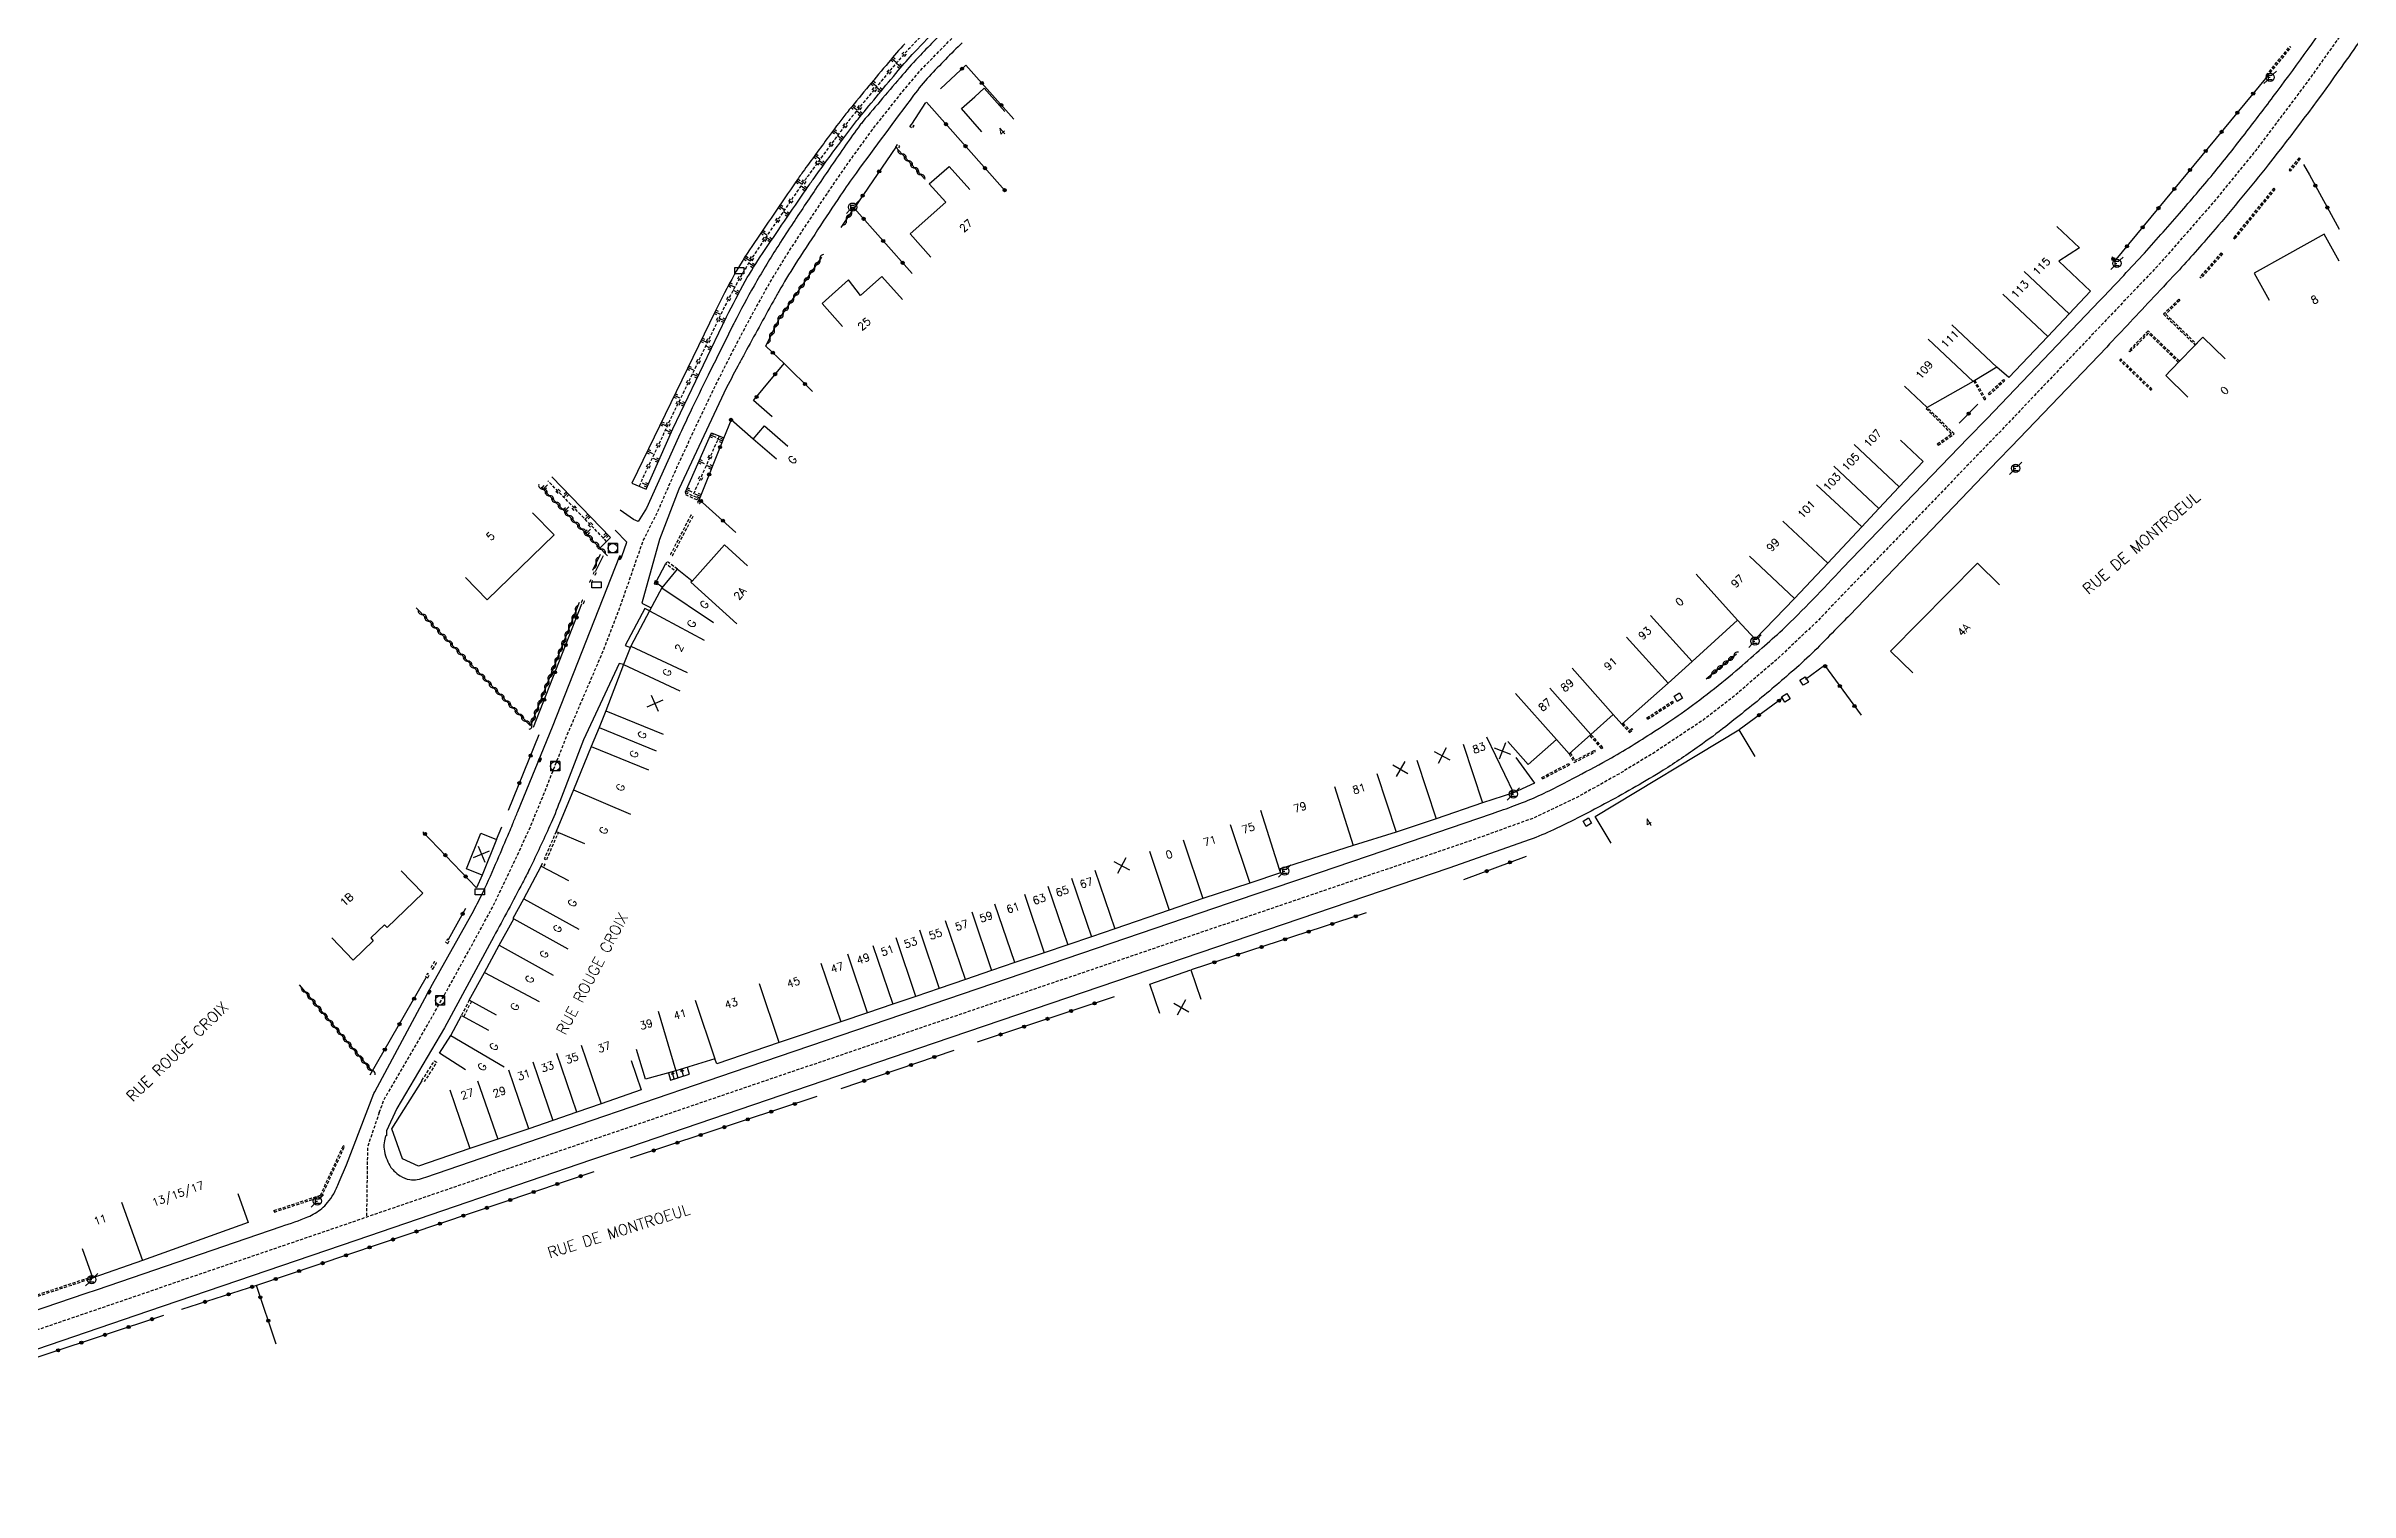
# Model space of a CAD drawing. Header units: millimetres. Extents: x 100999 to 102001, y 122000 to 123000.
# Drawn here: x 101439.1 to 101811.3, y 122399 to 122632.5 of the extents above; entities that cross this region are included whole.
import ezdxf
from ezdxf.enums import TextEntityAlignment as Align

# ---------------------------------------------------------------- set-up
doc = ezdxf.new("R2010")
doc.units = ezdxf.units.MM
doc.linetypes.add('DASHED', pattern=[0.75, 0.5, -0.25])
doc.layers.get('0').update_dxf_attribs({"linetype": 'CONTINUOUS'})
for name, color, linetype in [('W0001', 6, 'DASHED'), ('W0008', 7, 'CONTINUOUS'), ('W0100', 7, 'CONTINUOUS'), ('W0112', 1, 'DASHED'), ('W0211', 2, 'CONTINUOUS'), ('W0220', 5, 'DASHED'), ('W0310', 3, 'CONTINUOUS'), ('W0322', 7, 'CONTINUOUS'), ('W0330', 7, 'CONTINUOUS'), ('W0400', 7, 'CONTINUOUS'), ('W0420', 7, 'CONTINUOUS'), ('W0471', 7, 'CONTINUOUS'), ('W0989', 7, 'CONTINUOUS'), ('W0991', 7, 'CONTINUOUS'), ('W1102', 7, 'CONTINUOUS'), ('W1471', 7, 'CONTINUOUS')]:
    doc.layers.add(name, color=color, linetype=linetype)
doc.styles.get("Standard").update_dxf_attribs({"font": 'romans.shx', "width": 0.85})

# ---------------------------------------------------------------- blocks, each defined once
blk = doc.blocks.new('T400')
for p, q in [((-0.15, 0.3), (0.15, 0.3)), ((-0.15, -0.25), (-0.15, 0.3)), ((-0.15, 0.15), (0.15, 0.15)), ((-0.15, 0), (0.15, 0)), ((0.15, 0.3), (0.15, -0.25)), ((-0.15, -0.15), (0.15, -0.15)), ((-0.15, -0.25), (-0.15, -0.3)), ((-0.15, -0.3), (0.15, -0.3)), ((0.15, -0.3), (0.15, -0.25))]:
    blk.add_line(p, q)
blk = doc.blocks.new('t330o')
at = {"color": 0, "linetype": 'Continuous'}
for p, q in [((0.25, -0.25), (-0.25, 0.25)), ((-0.25, -0.25), (0.25, 0.25)), ((-0.25, 0.25), (-0.25, -0.25)), ((0.25, 0.25), (-0.25, 0.25)), ((0.25, -0.25), (0.25, 0.25)), ((-0.25, -0.25), (0.25, -0.25)), ((-0.25, -0.25), (-0.25, -0.25))]:
    blk.add_line(p, q, dxfattribs=at)
blk = doc.blocks.new('T420')
for p, q in [((0.75, 0.75), (-0.75, 0.75)), ((-0.75, 0.75), (-0.75, -0.75)), ((0.75, 0.75), (0.75, -0.75)), ((0.75, -0.75), (-0.75, -0.75))]:
    blk.add_line(p, q)
blk.add_ellipse((0, 0), major_axis=(-0.53, 0.53), ratio=1, start_param=3.926991, end_param=10.210176)
blk = doc.blocks.new('T471')
for p, q in [((-0.333334, 0.333334), (-0.333334, -0.333334)), ((-0.333334, 0.333334), (0.333334, 0.333334)), ((-0.333334, 0), (0, 0)), ((0.500001, 0.500001), (1.000002, 1.000002)), ((-0.500001, -0.500001), (-1.000002, -1.000002)), ((-0.333334, -0.333334), (0.333334, -0.333334))]:
    blk.add_line(p, q)
blk.add_ellipse((0, 0), major_axis=(0.471405, 0.471405), ratio=1, start_param=5.4977871438, end_param=11.780972451)
blk = doc.blocks.new('t310o')
at = {"color": 0, "linetype": 'Continuous'}
for centre, start, end in [((-0.5, 0.38), 216.8699, 323.1304), ((0.5, -0.37), 36.8699, 143.1303)]:
    blk.add_arc(centre, 0.625, start, end, dxfattribs=at)
blk = doc.blocks.new('t322o')
at = {"color": 0, "linetype": 'Continuous'}
for radius in [0.25, 0.15]:
    blk.add_circle((0, 0), radius, dxfattribs=at)
blk = doc.blocks.new('t112o')
at = {"color": 0, "linetype": 'Continuous'}
for p, q in [((-0.5, 0.5), (0.5, 0.5)), ((-0.5, -0.5), (-0.5, 0.5)), ((0.5, 0.5), (0.5, -0.5)), ((0.5, -0.5), (-0.5, -0.5))]:
    blk.add_line(p, q, dxfattribs=at)
blk = doc.blocks.new('t211o')
at = {"color": 0, "linetype": 'Continuous'}
for p, q in [((-0.29, 0.5), (-0.29, 0)), ((0, 1), (0, 0)), ((0.29, 0.5), (0.29, 0))]:
    blk.add_line(p, q, dxfattribs=at)
blk = doc.blocks.new('t991o')
at = {"color": 0, "linetype": 'Continuous'}
for p, q in [((-1, 1), (1, -1)), ((-1, -1), (1, 1))]:
    blk.add_line(p, q, dxfattribs=at)
blk = doc.blocks.new('t220o')
at = {"color": 0, "linetype": 'Continuous'}
for p, q in [((-0.25, 0.25), (0.25, 0.25)), ((-0.25, -0.25), (0.25, -0.25))]:
    blk.add_line(p, q, dxfattribs=at)
blk = doc.blocks.new('T1471')
at = {"color": 0, "linetype": 'Continuous', "flags": 128}
blk.add_lwpolyline([(-0.75, -0.5), (-0.75, 0.5), (0.75, 0.5), (0.75, -0.5), (-0.75, -0.5)], dxfattribs=at)

msp = doc.modelspace()

# ---------------------------------------------------------------- linework, layer by layer
at = {"layer": 'W0001', "flags": 128}
for points in [[(101987.68, 123000), (101982.71, 122989.48), (101966.35, 122954.73), (101962.6, 122946.94), (101922.87, 122862.96), (101915.91, 122848.17), (101908.94, 122833.38), (101898.58, 122811.38), (101872.32, 122755.62), (101856.11, 122721.22), (101834.9, 122676.25), (101828.17, 122663.58), (101820.89, 122650.98), (101817.39, 122645.36), (101812.38, 122637.9), (101804.2, 122626.45), (101796.09, 122615.68), (101789.36, 122607.42), (101780.73, 122597.55), (101754.62, 122570.08), (101741.91, 122556.93), (101725.06, 122539.45), (101718.74, 122533.47), (101711.6, 122527.35), (101706.87, 122523.7), (101699.09, 122518.53), (101693.44, 122515.09), (101686.8, 122511.38), (101679.35, 122507.82), (101669.25, 122504.18), (101582.5, 122474.67), (101521.07, 122453.72), (101490.87, 122443.37), (101478.84, 122439.24), (101401.43, 122412.79), (101329.36, 122388.28), (101316.03, 122383.71), (101316.03, 122383.71)], [(101492.94, 122460.28), (101493.77, 122462.49), (101495.94, 122466.19), (101500.04, 122473.21), (101504.5, 122481.13), (101508.29, 122488.03), (101511.37, 122493.71), (101514.53, 122500.27), (101517.35, 122506.43), (101519.7, 122512.15), (101523.41, 122521.54), (101529.01, 122534.59), (101531.92, 122542.16), (101535.57, 122552.63), (101537.94, 122557.39), (101541.02, 122564.45), (101544.1, 122571.14), (101546.94, 122577.09), (101549.97, 122583.11), (101552.69, 122588.29), (101555.75, 122593.82), (101558.64, 122598.59), (101561.08, 122602.36), (101565.28, 122608.69), (101568.47, 122613.34), (101572.76, 122619.24), (101577.56, 122625.28), (101580.7, 122628.96), (101586.46, 122634.81), (101592.44, 122640.62), (101599.42, 122647.33), (101603.1, 122650.84), (101606.79, 122654.31), (101610.48, 122657.97), (101613.94, 122661.56), (101616.37, 122664.09), (101622.02, 122670.03), (101625.55, 122673.82), (101629.25, 122677.94), (101634.43, 122683.78), (101639.22, 122689.27), (101644.56, 122695.54), (101661.81, 122715.45), (101676.23, 122731.71), (101680.65, 122736.61), (101684.68, 122740.86), (101688.03, 122744.2), (101691.54, 122747.4), (101695.38, 122750.58), (101698.62, 122752.86), (101702.42, 122754.86), (101707.27, 122757.22), (101724.12, 122764.78), (101789.43, 122793.69), (101810.37, 122803.13), (101829.58, 122811.89), (101836.43, 122815.43), (101847.61, 122820.76), (101861.77, 122827.63), (101864.69, 122828.81), (101876.17, 122834.6), (101887.34, 122840.32)], [(101492.94, 122460.28), (101491.04, 122454.74), (101490.95, 122448.6), (101490.87, 122443.37), (101490.87, 122443.37)]]:
    msp.add_lwpolyline(points, dxfattribs=at)
at = {"layer": 'W0008', "flags": 128}
for points in [[(101815.95, 122637.79, -0.0061), (101809.47, 122628.52, -0.0121), (101798.12, 122613.37, -0.0097), (101789.51, 122602.94, -0.0088), (101783.75, 122596.42, -0.0028), (101779.62, 122592.02, -0.0022), (101772.01, 122583.93), (101756.6, 122567.83), (101754.47, 122565.64), (101730.49, 122540.63, -0.0022), (101728.06, 122538.14, -0.0067), (101724.81, 122534.84, -0.0118), (101721.45, 122531.75, -0.0101), (101715.12, 122526.37, -0.0017), (101711.8, 122523.7, -0.0025), (101710.49, 122522.66, -0.0128), (101706.18, 122519.47, -0.0135), (101700.38, 122515.56, -0.0165), (101691.43, 122510.42, -0.0068), (101687.11, 122508.14, -0.0074), (101682.62, 122505.97, -0.0254), (101678.85, 122504.36), (101665.74, 122499.77), (101582.6, 122471.5), (101533.2, 122454.66), (101527.22, 122452.65), (101489.13, 122439.63), (101460.37, 122429.81), (101455.67, 122428.2), (101417.51, 122415.15)], [(101493.99, 122456.56, 0.051077), (101493.73, 122455.39, 0.0736), (101493.76, 122454.02, 0.0512), (101494.21, 122452.62, 0.0614), (101494.81, 122451.43, 0.0428), (101495.31, 122450.87, 0.052), (101496.33, 122450.06, 0.0976), (101497.85, 122449.45, 0.0847), (101499.08, 122449.46, 0.04), (101500.44, 122449.85), (101514.91, 122454.79), (101546.09, 122465.46), (101550.16, 122466.87), (101582.41, 122477.84), (101630.29, 122494.14), (101642.13, 122498.16), (101652.73, 122501.75), (101672.76, 122508.59, 0.0217), (101679.84, 122511.27, 0.0181), (101686.5, 122514.61, 0.0071), (101691.99, 122517.59, 0.0151), (101699.24, 122522.04, 0.0087), (101703.25, 122524.74, 0.0131), (101708.07, 122528.33, 0.0113), (101712.67, 122532.1, 0.0036), (101716.34, 122535.32, 0.006), (101719.63, 122538.26, 0.0141), (101729.35, 122548.21), (101749.58, 122569.21), (101752.64, 122572.34), (101770.9, 122591.43, 0.0058), (101777.72, 122598.69, 0.006), (101783.76, 122605.5, 0.0068), (101789.21, 122611.9, 0.0071), (101794.06, 122617.99, 0.0044), (101798.93, 122624.37, 0.0073), (101808.81, 122638.02, 0.0136)], [(101585.22, 122635.99, 0.008724), (101580.36, 122631.09, 0.013934), (101577.47, 122627.88, 0.001255), (101571.06, 122620.35, 0.016362), (101570.59, 122619.75, 0.007396), (101568.26, 122616.51, 0.003645), (101563.7, 122609.84, 0.002417), (101559.53, 122603.58, 0.004194), (101557.18, 122599.94, 0.011829), (101553.49, 122593.82, 0.012612), (101550.31, 122587.92, 0.002029), (101549.96, 122587.23, 0.000179), (101546.07, 122579.37, 0.003559), (101543.15, 122573.36, 0.005405), (101541.29, 122569.36), (101536.12, 122557.88), (101534.74, 122555.74), (101534.02, 122556.07), (101531.83, 122557.59)], [(101587.12, 122633.07, 0.013793), (101581.79, 122627.64, 0.026578), (101579.27, 122624.6, 0.002741), (101569.97, 122612.02, 0.009815), (101567.47, 122608.44, 0.005111), (101560.07, 122597.18, 0.013826), (101557.49, 122592.92, 0.002702), (101556.61, 122591.35, 0.000506), (101551.97, 122582.92, 0.004209), (101551.12, 122581.35, 0.001673), (101549.04, 122577.37), (101541.32, 122560.95), (101538.23, 122552.84), (101535.37, 122542.58), (101536.87, 122541.79)], [(101492.2, 122463.65), (101501.55, 122481.02), (101508.19, 122492.93, 0.016889), (101509.7, 122495.86, 0.009756), (101512.02, 122501.05, 0.000086), (101513.93, 122505.54, 0.000307), (101514.46, 122506.79, 0.002859), (101514.61, 122507.16, 0.000589), (101515.33, 122508.91), (101520.9, 122522.58), (101531.81, 122550.2), (101532.13, 122550.09), (101532.91, 122552.43), (101531.06, 122554.36)], [(101532.4, 122532.63), (101531.67, 122532.79), (101525.93, 122520.5), (101522.11, 122510.51, -0.01416), (101520.49, 122506.62, -0.007815), (101517.26, 122499.71, -0.008222), (101516.08, 122497.38, -0.002176), (101511.44, 122488.69), (101503.49, 122473.95), (101495.76, 122460.96), (101494.11, 122457.3), (101494.09, 122456.54)], [(101427.89, 122425.06), (101445.45, 122431.06), (101447.39, 122431.69), (101477.11, 122441.9, 0.0257), (101481.4, 122443.43, 0.0623), (101483.64, 122444.79, 0.0449), (101484.6, 122445.73, 0.0501), (101485.57, 122447.14, 0.0293), (101486.47, 122449.07), (101487.62, 122451.86), (101492.04, 122463.37), (101492.2, 122463.65)]]:
    msp.add_lwpolyline(points, format="xyb", dxfattribs=at)
for points in [[(101538.62, 122545.12), (101537.6, 122545.87), (101539.22, 122548.94)], [(101536.62, 122541.29), (101535.84, 122541.72), (101532.68, 122535.73), (101533.51, 122535.4)]]:
    msp.add_lwpolyline(points, dxfattribs=at)
at = {"layer": 'W0100'}
for p, q in [((101539.65, 122466.68), (101540.01, 122465.53)), ((101540.27, 122466.88), (101540.16, 122466.42)), ((101540.27, 122466.88), (101540.59, 122466.55)), ((101540.6, 122465.72), (101540.27, 122466.88)), ((101540.84, 122467.05), (101541.19, 122465.91)), ((101541.76, 122467.32), (101541.62, 122466.83)), ((101541.76, 122467.32), (101542.14, 122466.99)), ((101542.1, 122466.19), (101541.76, 122467.32)), ((101542.67, 122467.6), (101543.01, 122466.47))]:
    msp.add_line(p, q, dxfattribs=at)
at = {"layer": 'W0100', "flags": 128}
for points in [[(101590.3, 122618.7), (101586.98, 122622.44), (101589.14, 122624.36), (101590.68, 122625.72), (101594, 122621.98)], [(101582.03, 122598.46), (101578.71, 122602.2), (101584.45, 122607.3), (101581.79, 122610.27), (101585, 122613.1), (101588.32, 122609.36)], [(101763.98, 122603.37), (101767.61, 122599.94), (101764.29, 122597.77), (101769.39, 122592.95), (101765.93, 122589.28), (101762.49, 122585.6), (101756.18, 122578.98), (101754.25, 122580.65), (101750.43, 122578.34), (101743.01, 122574.15), (101739.37, 122577.59), (101739.37, 122577.59)], [(101809.56, 122597.77), (101807.14, 122602.14), (101801.06, 122598.78), (101795.82, 122595.88), (101798.24, 122591.51), (101798.24, 122591.51)], [(101577.45, 122591.59), (101574.12, 122595.32), (101570.66, 122592.23), (101568.76, 122594.79), (101564.47, 122590.97), (101567.8, 122587.24)], [(101785.14, 122575.84), (101781.55, 122579.32), (101782.34, 122580.14), (101787.56, 122585.52), (101791.15, 122582.04), (101791.15, 122582.04)], [(101557.12, 122565.79), (101553.33, 122569.05), (101555.17, 122571.19), (101558.96, 122567.93)], [(101738.68, 122568.86), (101742.34, 122565.45), (101738.5, 122561.34), (101735.22, 122557.83), (101732.45, 122554.86), (101726.98, 122548.99), (101721.6, 122543.3), (101715.22, 122536.75), (101712.39, 122539.83), (101705.03, 122533.15), (101701.14, 122529.65), (101693.66, 122523.01), (101692.29, 122524.55), (101688.68, 122521.35), (101685.15, 122518.21), (101683.11, 122520.51), (101678.57, 122516.47), (101675.25, 122520.21), (101675.25, 122520.21)], [(101506.89, 122546.7), (101510.37, 122543.11), (101521.17, 122553.57), (101517.69, 122557.16)], [(101552.43, 122548.6), (101548.72, 122551.95), (101543.48, 122546.13), (101541.09, 122548.03), (101538.58, 122545.05), (101536.62, 122541.29), (101533.58, 122535.6), (101532.4, 122532.63), (101529.54, 122525.18), (101528.44, 122522.49), (101527.18, 122519.42), (101524.34, 122512.38), (101521.5, 122505.66), (101526.11, 122503.71)], [(101740.68, 122531.28), (101737.11, 122534.79), (101751.12, 122549.03), (101754.69, 122545.53), (101754.69, 122545.53)], [(101691.95, 122503.8), (101689.37, 122508.09), (101712.57, 122522.07), (101715.15, 122517.79), (101715.15, 122517.79)], [(101676.55, 122517.62), (101679.55, 122513.5), (101676.18, 122511.94), (101671.18, 122510.3), (101663.69, 122507.72), (101657.23, 122505.56), (101650.25, 122503.41), (101638.33, 122499.58), (101638.52, 122499.01), (101633.57, 122497.34), (101626, 122494.84), (101620.54, 122492.99), (101611.76, 122489.95), (101607.98, 122488.68), (101604.17, 122487.35), (101600.38, 122486.07), (101595.59, 122484.49), (101591.87, 122483.21), (101587.65, 122481.78), (101583.4, 122480.34), (101579.64, 122479.05), (101575.88, 122477.77), (101571.83, 122476.4), (101567.5, 122474.92), (101557.56, 122471.6), (101547.46, 122468.17), (101547.16, 122468.97), (101540.83, 122467.04), (101535.94, 122465.65), (101534.52, 122470.45), (101534.52, 122470.45)], [(101496.49, 122499.31), (101499.96, 122495.71), (101494.2, 122490.16), (101493.77, 122490.61), (101491.55, 122488.48), (101491.94, 122488.04), (101488.71, 122484.88), (101485.25, 122488.48)], [(101511.85, 122476), (101507.48, 122478.43), (101509.95, 122482.89), (101512.3, 122487.33), (101514.67, 122491.59), (101514.58, 122491.66), (101516.29, 122494.82), (101519.11, 122500.09), (101523.52, 122497.74)], [(101619.04, 122476.29), (101617.42, 122481.02), (101624.07, 122483.31), (101625.69, 122478.58), (101625.69, 122478.58)], [(101506.89, 122467.2), (101502.67, 122469.88), (101504.48, 122472.72), (101506.2, 122475.95), (101510.61, 122473.6)], [(101533.64, 122468.68), (101535.26, 122463.95), (101528.78, 122461.71), (101524.86, 122460.36), (101520.97, 122458.99), (101517.1, 122457.67), (101512.07, 122455.96), (101507.57, 122454.48), (101499.28, 122451.62), (101496.69, 122452.82), (101494.95, 122457.67), (101499.86, 122465.42)], [(101540.01, 122465.53), (101541.19, 122465.91), (101543.01, 122466.47), (101543.01, 122466.47)], [(101470.1, 122447.23), (101471.78, 122442.52), (101454.67, 122436.36), (101446.68, 122433.56), (101445, 122438.26), (101445, 122438.26)]]:
    msp.add_lwpolyline(points, dxfattribs=at)
msp.add_lwpolyline([(101511.87, 122504.4), (101509.54, 122498.63), (101507.03, 122499.64), (101509.36, 122505.41)], close=True, dxfattribs=at)
at = {"layer": 'W0112'}
for p, q in [((101797.77, 122627.79), (101801.58, 122632.46)), ((101797.97, 122627.63), (101801.78, 122632.3)), ((101801.78, 122632.3), (101801.58, 122632.46)), ((101797.97, 122627.63), (101797.77, 122627.79)), ((101803.09, 122614.51), (101801.47, 122612.5)), ((101803.28, 122614.35), (101801.67, 122612.34)), ((101803.09, 122614.51), (101803.28, 122614.35)), ((101799.01, 122609.58), (101792.51, 122601.58)), ((101799.2, 122609.42), (101799.01, 122609.58)), ((101801.67, 122612.34), (101801.47, 122612.5)), ((101799.2, 122609.42), (101792.7, 122601.42)), ((101790.53, 122599.16), (101787.08, 122595.24)), ((101790.72, 122598.99), (101787.27, 122595.08)), ((101790.53, 122599.16), (101790.72, 122598.99)), ((101792.51, 122601.58), (101792.7, 122601.42)), ((101787.08, 122595.24), (101787.27, 122595.08)), ((101783.64, 122591.63), (101781.2, 122589.22)), ((101783.82, 122591.45), (101781.56, 122589.23)), ((101783.64, 122591.63), (101783.82, 122591.45)), ((101781.2, 122589.22), (101786.33, 122584.25)), ((101781.56, 122589.23), (101786.5, 122584.43)), ((101778.71, 122586.53), (101775.59, 122583.32)), ((101778.72, 122586.17), (101775.77, 122583.14)), ((101783.78, 122581.62), (101778.71, 122586.53)), ((101783.6, 122581.44), (101778.72, 122586.17)), ((101774.28, 122582.02), (101774.11, 122581.84)), ((101779.21, 122576.9), (101774.11, 122581.84)), ((101779.38, 122577.08), (101774.28, 122582.02)), ((101775.77, 122583.14), (101775.59, 122583.32)), ((101750.49, 122578.48), (101752.26, 122575.41)), ((101750.7, 122578.6), (101752.48, 122575.53)), ((101752.89, 122576.4), (101755.33, 122578.67)), ((101753.06, 122576.21), (101752.89, 122576.4)), ((101753.06, 122576.21), (101755.5, 122578.48)), ((101755.33, 122578.67), (101755.5, 122578.48)), ((101743.01, 122574.15), (101742.83, 122573.97)), ((101746.96, 122569.92), (101742.83, 122573.97)), ((101747.35, 122569.89), (101743.01, 122574.15)), ((101752.26, 122575.41), (101752.48, 122575.53)), ((101744.65, 122568.27), (101746.96, 122569.92)), ((101744.79, 122568.06), (101747.35, 122569.89)), ((101744.65, 122568.27), (101744.79, 122568.06)), ((101697.72, 122524.02), (101701.85, 122526.7)), ((101697.85, 122523.81), (101697.72, 122524.02)), ((101697.85, 122523.81), (101701.98, 122526.49)), ((101701.85, 122526.7), (101701.98, 122526.49)), ((101690.42, 122519.08), (101688.5, 122521.19)), ((101690.6, 122519.25), (101688.68, 122521.35)), ((101693.66, 122523.01), (101694.93, 122521.66)), ((101693.84, 122523.18), (101694.95, 122522.01)), ((101694.93, 122521.66), (101695.46, 122522.12)), ((101694.95, 122522.01), (101695.3, 122522.31)), ((101695.46, 122522.12), (101695.3, 122522.31)), ((101680.74, 122514.4), (101685.1, 122516.66)), ((101685.1, 122516.66), (101685.21, 122516.43)), ((101685.15, 122518.21), (101685.99, 122516.8)), ((101685.34, 122518.38), (101686.08, 122517.13)), ((101685.99, 122516.8), (101689.44, 122518.6)), ((101686.08, 122517.13), (101689.33, 122518.82)), ((101689.44, 122518.6), (101689.33, 122518.82)), ((101690.42, 122519.08), (101690.6, 122519.25)), ((101680.85, 122514.18), (101680.74, 122514.4)), ((101680.85, 122514.18), (101685.21, 122516.43)), ((101483.44, 122446.93), (101487.11, 122454.89)), ((101483.62, 122446.73), (101487.33, 122454.78)), ((101487.33, 122454.78), (101487.11, 122454.89)), ((101475.91, 122444.44), (101483.44, 122446.93)), ((101475.99, 122444.21), (101483.62, 122446.73)), ((101475.91, 122444.44), (101475.99, 122444.21)), ((101432.72, 122429.21), (101446.6, 122433.8)), ((101432.8, 122428.97), (101446.68, 122433.56))]:
    msp.add_line(p, q, dxfattribs=at)
at = {"layer": 'W0112', "flags": 128}
for points in [[(101578.67, 122619.52), (101578.95, 122619.93), (101579.28, 122619.7), (101579, 122619.29)], [(101576.39, 122616.21), (101576.67, 122616.62), (101577, 122616.38), (101576.71, 122615.98)], [(101544.29, 122559.23), (101542.38, 122560.08), (101542.52, 122560.4), (101544.44, 122559.55)], [(101544.53, 122559.18), (101544.35, 122558.81), (101544.71, 122558.64), (101544.89, 122559.01)], [(101543.28, 122556.79), (101539.98, 122550.42), (101540.33, 122550.24), (101543.64, 122556.61)], [(101527.26, 122545.76), (101527.44, 122546.12), (101527.09, 122546.3), (101526.9, 122545.94)], [(101527.83, 122547.1), (101528, 122547.45), (101527.64, 122547.62), (101527.47, 122547.27)], [(101525.93, 122542.5), (101526.11, 122542.86), (101525.75, 122543.04), (101525.57, 122542.68)], [(101503.99, 122487.59), (101504.28, 122488.09), (101503.94, 122488.29), (101503.65, 122487.79)], [(101501.59, 122483.46), (101502.19, 122484.48), (101501.84, 122484.68), (101501.24, 122483.66)], [(101500.76, 122482.02), (101501.05, 122482.53), (101500.71, 122482.74), (101500.41, 122482.23)]]:
    msp.add_lwpolyline(points, close=True, dxfattribs=at)
for points in [[(101541.11, 122548.05), (101539.39, 122549.31), (101539.22, 122548.94), (101540.86, 122547.75)], [(101521.5, 122505.66), (101519.6, 122501.25), (101519.97, 122501.09), (101521.87, 122505.5)], [(101519.11, 122500.09), (101519.31, 122500.54), (101519.67, 122500.38), (101519.46, 122499.9)], [(101507.48, 122478.43), (101506.2, 122475.95)], [(101507.83, 122478.23), (101506.56, 122475.76)], [(101499.84, 122465.44), (101501.87, 122468.62), (101502.21, 122468.4), (101500.18, 122465.22)]]:
    msp.add_lwpolyline(points, dxfattribs=at)
at = {"layer": 'W0211', "flags": 128}
msp.add_lwpolyline([(101577.87, 122632.92, 0.01534), (101575.2, 122629.9, 0.000909), (101568.87, 122622.27, 0.008291), (101568.15, 122621.36, 0.004897), (101565.52, 122617.88, 0.003019), (101561.36, 122612.2, 0.006292), (101560.24, 122610.61, 0.000944), (101553.13, 122600.18, 0.020535), (101550.28, 122595.58, 0.016559), (101547.21, 122589.69), (101533.75, 122561.95), (101536.06, 122560.99), (101540.38, 122570.73), (101549.06, 122588.8, -0.016559), (101552.07, 122594.56, -0.020535), (101554.84, 122599.02, -0.000944), (101561.94, 122609.45, -0.006292), (101563.03, 122611, -0.003019), (101567.17, 122616.66, -0.004897), (101569.78, 122620.1, -0.008291), (101570.46, 122620.95, -0.000909), (101576.78, 122628.59, -0.01534), (101579.37, 122631.51, -0.010169), (101583.49, 122635.71)], format="xyb", dxfattribs=at)
for points in [[(101542.45, 122560.24), (101542.41, 122560.56), (101546.6, 122570.05), (101548.6, 122569.25)], [(101520.81, 122562.97), (101530.32, 122553.15), (101528.6, 122551.48)]]:
    msp.add_lwpolyline(points, dxfattribs=at)
at = {"layer": 'W0220', "flags": 128}
msp.add_lwpolyline([(101692.88, 122754.46), (101678.22, 122739.31), (101655.57, 122714.04), (101645.55, 122703.01), (101624.96, 122679), (101607.49, 122660.64), (101582.77, 122636.44, 0.010169), (101578.63, 122632.21, 0.01534), (101576, 122629.24, 0.000909), (101569.67, 122621.6, 0.008291), (101568.97, 122620.73, 0.004897), (101566.35, 122617.26, 0.003019), (101562.21, 122611.59, 0.006292), (101561.1, 122610.02, 0.000944), (101553.99, 122599.59, 0.020535), (101551.19, 122595.07, 0.016559), (101548.14, 122589.24), (101539.45, 122571.16), (101534.91, 122561.47)], format="xyb", dxfattribs=at)
for points in [[(101547.87, 122569.54), (101543.58, 122559.93)], [(101529.67, 122552.51), (101520.16, 122562.34)]]:
    msp.add_lwpolyline(points, dxfattribs=at)
at = {"layer": 'W0310'}
msp.add_line((101707.29, 122530.35), (101712.21, 122534.36), dxfattribs=at)
at = {"layer": 'W0310', "flags": 128}
for points in [[(101576.39, 122616.21), (101581.1, 122611.03)], [(101567.58, 122603.22), (101569.65, 122606.36)], [(101555.41, 122584.07), (101557.49, 122588.37), (101564.41, 122598.43)], [(101529.83, 122550.22), (101519.09, 122561.3)], [(101528.64, 122550.42), (101527.37, 122547.85)], [(101525.22, 122542.64), (101517.37, 122522.72), (101498.92, 122541.78)], [(101480.02, 122480.89), (101491.73, 122466.97)]]:
    msp.add_lwpolyline(points, dxfattribs=at)
at = {"layer": 'W0322'}
for p, q in [((101748.2, 122571.63), (101751.2, 122574.68)), ((101719.69, 122527.25), (101712.61, 122522.1)), ((101678.21, 122501.66), (101668.12, 122497.86)), ((101652.39, 122492.54), (101624.08, 122483.31)), ((101611.66, 122478.98), (101589.52, 122471.63)), ((101585.75, 122470.31), (101567.49, 122464.12)), ((101563.65, 122462.87), (101533.48, 122452.89)), ((101476.28, 122422.87), (101473.09, 122432.34))]:
    msp.add_line(p, q, dxfattribs=at)
at = {"layer": 'W0322', "flags": 128}
for points in [[(101583.59, 122625.64), (101587.71, 122629.47), (101595.44, 122620.73)], [(101772.89, 122598.53), (101773.28, 122597.76), (101797.97, 122627.63), (101797.97, 122627.63)], [(101578.95, 122619.93), (101581.23, 122623.41)], [(101581.34, 122623.47), (101594.06, 122609.15)], [(101576.39, 122616.21), (101569.65, 122606.36), (101579.03, 122595.8)], [(101803.83, 122613.41), (101804.76, 122611.73), (101809.58, 122602.96), (101809.58, 122602.96)], [(101556.42, 122572.67), (101553.4, 122575.27), (101558.33, 122581.27), (101555.41, 122584.07)], [(101558.33, 122581.27), (101562.93, 122576.75)], [(101553.33, 122569.05), (101549.78, 122572.19), (101548.55, 122569.13), (101544.62, 122559.32), (101550.55, 122553.97)], [(101529.09, 122550.2), (101527.81, 122547.63)], [(101517.84, 122522.54), (101525.68, 122542.46)], [(101723.35, 122530.29), (101726.41, 122532.54), (101732.34, 122524.49), (101732.34, 122524.49)], [(101513.79, 122509.11), (101518.78, 122521.35)], [(101509.54, 122498.63), (101508.65, 122496.59), (101500, 122505.64)], [(101511.87, 122504.4), (101512.72, 122506.45)], [(101504.12, 122488.21), (101506.93, 122493.31)], [(101491.49, 122466.39), (101500.54, 122482.1)], [(101527.6, 122450.72), (101473.09, 122432.34), (101460.97, 122428.49), (101460.97, 122428.49)], [(101458.06, 122427.51), (101401.18, 122408.63), (101404.43, 122399.17), (101404.43, 122399.17)]]:
    msp.add_lwpolyline(points, dxfattribs=at)
at = {"layer": 'W1102'}
for p, q in [((101758.66, 122596.15), (101765.93, 122589.28)), ((101755.22, 122592.47), (101762.49, 122585.6)), ((101746.98, 122587.52), (101754.25, 122580.65)), ((101743.17, 122585.21), (101750.43, 122578.34)), ((101731.19, 122568.16), (101738.5, 122561.34)), ((101725.14, 122561.68), (101732.45, 122554.86)), ((101727.91, 122564.66), (101735.22, 122557.83)), ((101719.67, 122555.82), (101726.98, 122548.99)), ((101714.29, 122550.12), (101721.6, 122543.3)), ((101705.68, 122547.24), (101712.39, 122539.83)), ((101698.31, 122540.56), (101705.03, 122533.15)), ((101694.43, 122537.06), (101701.14, 122529.65)), ((101685.66, 122532.03), (101692.29, 122524.55)), ((101676.48, 122527.99), (101683.11, 122520.51)), ((101682.05, 122528.83), (101688.68, 122521.35)), ((101671.81, 122520.94), (101676.18, 122511.94)), ((101660.56, 122517.21), (101663.69, 122507.72)), ((101668.05, 122519.8), (101671.18, 122510.3)), ((101647.24, 122512.94), (101650.25, 122503.41)), ((101654.1, 122515.06), (101657.23, 122505.56)), ((101635.31, 122509.12), (101638.33, 122499.58)), ((101630.4, 122506.82), (101633.57, 122497.34)), ((101617.37, 122502.48), (101620.54, 122492.99)), ((101622.82, 122504.32), (101626, 122494.84)), ((101604.77, 122498.16), (101607.98, 122488.68)), ((101608.55, 122499.42), (101611.76, 122489.95)), ((101597.17, 122495.54), (101600.38, 122486.07)), ((101600.96, 122496.82), (101604.17, 122487.35)), ((101587.65, 122481.78), (101584.44, 122491.25)), ((101588.66, 122492.68), (101591.87, 122483.21)), ((101595.59, 122484.49), (101592.39, 122493.96)), ((101572.67, 122487.25), (101575.88, 122477.77)), ((101579.64, 122479.05), (101576.43, 122488.52)), ((101580.19, 122489.81), (101583.4, 122480.34)), ((101564.3, 122484.39), (101567.5, 122474.92)), ((101571.83, 122476.4), (101568.63, 122485.87)), ((101557.56, 122471.6), (101554.36, 122481.07)), ((101538, 122476.63), (101540.83, 122467.04)), ((101543.96, 122478.44), (101547.16, 122468.97)), ((101517.73, 122468.45), (101520.97, 122458.99)), ((101524.86, 122460.36), (101521.62, 122469.82)), ((101525.54, 122471.17), (101528.78, 122461.71)), ((101508.83, 122465.42), (101512.07, 122455.96)), ((101517.1, 122457.67), (101513.86, 122467.13)), ((101504.32, 122463.94), (101507.57, 122454.48)), ((101451.3, 122445.78), (101454.67, 122436.36))]:
    msp.add_line(p, q, dxfattribs=at)
at = {"layer": 'W1102', "flags": 128}
for points in [[(101538.58, 122545.05), (101546.93, 122539.45)], [(101543.48, 122546.13), (101543.28, 122545.92), (101550.71, 122539.22)], [(101536.62, 122541.29), (101545.44, 122536.59)], [(101533.58, 122535.6), (101542.67, 122531.38)], [(101532.4, 122532.63), (101541.5, 122528.42)], [(101529.54, 122525.18), (101538.79, 122521.39)], [(101528.44, 122522.49), (101537.69, 122518.69)], [(101527.18, 122519.42), (101536.43, 122515.63)], [(101524.34, 122512.38), (101533.55, 122508.49)], [(101516.29, 122494.82), (101525.16, 122489.88)], [(101514.67, 122491.59), (101523.4, 122486.73)], [(101512.3, 122487.33), (101521.04, 122482.47)], [(101509.95, 122482.89), (101518.79, 122478.22)], [(101504.48, 122472.72), (101513.12, 122467.67)]]:
    msp.add_lwpolyline(points, dxfattribs=at)

# ---------------------------------------------------------------- block references
at = {"layer": 'W0112', "rotation": 30.75529999999999}
for p in [(101702.82, 122527.37), (101720.17, 122527.27), (101723.13, 122529.97), (101688.11, 122507.18)]:
    msp.add_blockref('t112o', p, dxfattribs=at)
at = {"layer": 'W0211'}
for p, rotation in [((101575.71, 122630.51), 229.5552875334105), ((101577.24, 122629.13), 49.61171410465568), ((101572.51, 122626.67), 230.3352443373012), ((101574.04, 122625.28), 50.33714953698272), ((101569.32, 122622.82), 230.4402155487885), ((101570.85, 122621.43), 50.44220006352365), ((101566.25, 122618.87), 233.1606347733617), ((101567.79, 122617.48), 53.21055436519353), ((101563.28, 122614.85), 233.8481080560756), ((101564.82, 122613.46), 53.86952653287694), ((101560.36, 122610.79), 235.4527870731822), ((101561.91, 122609.39), 55.61264489169059), ((101557.54, 122606.66), 235.6935328698009), ((101559.09, 122605.26), 55.69839274507751), ((101554.73, 122602.53), 235.7792278707358), ((101551.95, 122598.37), 237.704610607275), ((101556.27, 122601.13), 55.78414059897122), ((101553.5, 122596.97), 58.02373581531682), ((101549.43, 122594.05), 241.5309351297392), ((101551.01, 122592.64), 61.81881317434375), ((101547.16, 122589.6), 244.1309815785959), ((101548.76, 122588.17), 64.32821257184786), ((101544.98, 122585.1), 244.1309815794253), ((101546.59, 122583.66), 64.3282125711103), ((101542.8, 122580.6), 244.1309815788342), ((101544.43, 122579.16), 64.3282125714648), ((101540.61, 122576.1), 244.1309815793011), ((101542.26, 122574.65), 64.3282125714648), ((101538.43, 122571.6), 244.1309815788256), ((101540.11, 122570.14), 66.08834258257288), ((101546.44, 122569.71), 246.2113343541318), ((101548.41, 122568.77), 68.14252271091405), ((101536.25, 122567.1), 244.1309815793434), ((101538.09, 122565.57), 66.08834258217364), ((101544.58, 122565.48), 246.2113343540389), ((101546.69, 122564.49), 68.14252271047303), ((101519.39, 122560.99), 314.0759451848276), ((101536.31, 122561.56), 66.08834258211384), ((101542.56, 122560.9), 246.2113343541965), ((101523.37, 122560.33), 134.0759451847696), ((101522.87, 122557.4), 314.0759451848276), ((101544.83, 122559.85), 68.14252271083438), ((101526.85, 122556.74), 134.0759451847696), ((101526.35, 122553.81), 314.0759451844365), ((101529.79, 122553.7), 134.0759451847696)]:
    msp.add_blockref('t211o', p, dxfattribs=dict(at, rotation=rotation))
at = {"layer": 'W0220'}
for p, rotation in [((101575.28, 122628.37), 230.2705267318424), ((101577.72, 122631.22), 227.9186858327764), ((101572.89, 122625.49), 230.3492852021399), ((101570.49, 122622.6), 230.4280436724372), ((101565.91, 122616.66), 233.5508050180551), ((101568.16, 122619.67), 232.7006374699375), ((101563.69, 122613.64), 233.9202672606437), ((101561.5, 122610.6), 235.0858848088244), ((101559.38, 122607.5), 235.6638038819153), ((101557.27, 122604.41), 235.7280951658686), ((101553.07, 122598.19), 237.3094565910813), ((101555.16, 122601.31), 235.792386449822), ((101551.14, 122594.98), 240.5907085594321), ((101549.36, 122591.68), 242.7565816831019), ((101547.7, 122588.32), 244.3282125714513), ((101546.07, 122584.94), 244.3282125714513), ((101544.45, 122581.56), 244.3282125714513), ((101542.83, 122578.18), 244.3282125714513), ((101541.2, 122574.8), 244.3282125714513), ((101539.58, 122571.42), 244.3282125714513), ((101536.39, 122564.63), 244.8589784128896), ((101537.98, 122568.02), 244.8589784128896), ((101546.34, 122566.12), 245.9305923469618), ((101544.81, 122562.69), 245.9305923469618), ((101521.84, 122560.6), 134.0759451847096), ((101524.45, 122557.9), 134.0759451847096), ((101527.06, 122555.21), 134.0759451847096)]:
    msp.add_blockref('t220o', p, dxfattribs=dict(at, rotation=rotation))
at = {"layer": 'W0310'}
for p, rotation in [((101577.39, 122615.1), 312.285790702128), ((101578.4, 122613.99), 312.285790702128), ((101579.41, 122612.88), 312.285790702128), ((101580.42, 122611.77), 312.285790702128), ((101569.23, 122605.73), 56.48521173236243), ((101568.4, 122604.48), 56.48521173236243), ((101564.14, 122598.03), 55.4954201224643), ((101561.59, 122594.32), 55.4954201224643), ((101562.44, 122595.56), 55.4954201224643), ((101563.29, 122596.79), 55.4954201224643), ((101559.04, 122590.61), 55.4954201224643), ((101559.89, 122591.85), 55.4954201224643), ((101560.74, 122593.09), 55.4954201224643), ((101556.72, 122586.77), 64.11414797746055), ((101557.37, 122588.12), 64.11414797746055), ((101558.19, 122589.38), 55.4954201224643), ((101556.06, 122585.42), 64.11414797746055), ((101519.39, 122560.99), 134.0759451847065), ((101520.44, 122559.92), 134.0759451847065), ((101521.48, 122558.84), 134.0759451847065), ((101522.52, 122557.76), 134.0759451847065), ((101523.57, 122556.68), 134.0759451847065), ((101524.61, 122555.6), 134.0759451847065), ((101525.66, 122554.53), 134.0759451847065), ((101526.7, 122553.45), 134.0759451847065), ((101527.74, 122552.37), 134.0759451847065), ((101527.98, 122549.08), 243.62124698633), ((101528.79, 122551.29), 134.0759451847065), ((101499.92, 122540.75), 134.075945184658), ((101500.96, 122539.67), 134.075945184658), ((101502, 122538.59), 134.075945184658), ((101523.57, 122538.46), 248.4995908822171), ((101524.12, 122539.85), 248.4995908822171), ((101524.67, 122541.25), 248.4995908822171), ((101503.05, 122537.52), 134.075945184658), ((101504.09, 122536.44), 134.075945184658), ((101505.13, 122535.36), 134.075945184658), ((101506.18, 122534.28), 134.075945184658), ((101521.92, 122534.27), 248.4995908822171), ((101522.47, 122535.67), 248.4995908822171), ((101523.02, 122537.06), 248.4995908822171), ((101507.22, 122533.2), 134.075945184658), ((101508.26, 122532.13), 134.075945184658), ((101509.31, 122531.05), 134.075945184658), ((101520.82, 122531.48), 248.4995908822171), ((101521.37, 122532.87), 248.4995908822171), ((101708.19, 122531.08), 39.14053486167495), ((101709.08, 122531.81), 39.14053486167495), ((101709.98, 122532.54), 39.14053486167495), ((101710.88, 122533.27), 39.14053486167495), ((101711.77, 122534), 39.14053486167495), ((101510.35, 122529.97), 134.075945184658), ((101511.39, 122528.89), 134.075945184658), ((101512.44, 122527.82), 134.075945184658), ((101513.48, 122526.74), 134.075945184658), ((101519.17, 122527.29), 248.4995908822171), ((101519.72, 122528.69), 248.4995908822171), ((101520.27, 122530.08), 248.4995908822171), ((101514.53, 122525.66), 134.075945184658), ((101515.57, 122524.58), 134.075945184658), ((101516.61, 122523.51), 134.075945184658), ((101517.52, 122523.11), 248.4995908822171), ((101518.07, 122524.5), 248.4995908822171), ((101518.62, 122525.9), 248.4995908822171), ((101480.99, 122479.74), 310.0496966304999), ((101481.96, 122478.6), 310.0496966304999), ((101482.92, 122477.45), 310.0496966304999), ((101483.89, 122476.3), 310.0496966304999), ((101484.85, 122475.15), 310.0496966304999), ((101485.82, 122474), 310.0496966304999), ((101486.78, 122472.86), 310.0496966304999), ((101487.75, 122471.71), 310.0496966304999), ((101488.71, 122470.56), 310.0496966304999), ((101489.68, 122469.41), 310.0496966304999), ((101490.64, 122468.26), 310.0496966304999), ((101491.61, 122467.11), 310.0496966304999)]:
    msp.add_blockref('t310o', p, dxfattribs=dict(at, rotation=rotation))
at = {"layer": 'W0322'}
for p, rotation in [((101587.07, 122628.87), 42.87304604271112), ((101590.28, 122626.56), 311.5281434587636), ((101795.67, 122624.85), 50.41357363307339), ((101593.43, 122623), 311.5281434587636), ((101793.12, 122621.77), 50.41357363307339), ((101584.5, 122619.92), 311.6025699867162), ((101790.57, 122618.68), 50.41357363307339), ((101587.65, 122616.37), 311.6025699867162), ((101788.02, 122615.6), 50.41357363307339), ((101573.7, 122612.29), 235.6396214194147), ((101590.8, 122612.82), 311.6025699867162), ((101593.96, 122609.26), 311.6025699867162), ((101782.93, 122609.44), 50.41357363307339), ((101785.47, 122612.52), 50.41357363307339), ((101805.72, 122609.98), 298.7920426686475), ((101571.02, 122608.37), 235.6396214194147), ((101780.38, 122606.35), 50.41357363307339), ((101807.65, 122606.47), 298.7920426686475), ((101571.19, 122604.63), 311.602569986693), ((101777.83, 122603.27), 50.41357363307339), ((101574.34, 122601.07), 311.602569986693), ((101773.08, 122598.15), 50.41357363307339), ((101775.28, 122600.19), 50.41357363307339), ((101577.5, 122597.52), 311.602569986693), ((101556.52, 122583.01), 136.1794860810635), ((101556.9, 122579.54), 50.64756632211552), ((101553.89, 122575.87), 50.64756632211552), ((101561.71, 122577.94), 315.4816644881357), ((101549.77, 122572.17), 248.1425227105911), ((101749.7, 122573.16), 45.54724725567075), ((101548, 122567.76), 248.1425227104499), ((101546.23, 122563.35), 248.1425227104499), ((101544.92, 122559.05), 317.950235772598), ((101548.45, 122555.87), 317.950235772598), ((101524.8, 122540.22), 68.49959088221713), ((101523.06, 122535.8), 68.49959088221713), ((101521.32, 122531.38), 68.49959088221713), ((101726.53, 122532.38), 306.3338314596873), ((101728.9, 122529.16), 306.3338314596873), ((101519.58, 122526.96), 68.49959088221713), ((101715.85, 122524.46), 216.0358986754884), ((101719.08, 122526.81), 216.0358986754884), ((101731.27, 122525.94), 306.3338314596873), ((101517.38, 122517.91), 67.80181017362052), ((101515.58, 122513.51), 67.80181017362052), ((101500.34, 122505.28), 133.6992158944157), ((101503.62, 122501.85), 133.6992158944157), ((101506.91, 122498.41), 133.6992158944157), ((101671.86, 122499.27), 200.5888863885089), ((101675.61, 122500.68), 200.5888863885089), ((101506.41, 122492.37), 61.1716360900044), ((101646.9, 122490.75), 198.0507106758886), ((101650.7, 122491.99), 198.0507106758886), ((101635.49, 122487.03), 198.0507106758886), ((101639.29, 122488.27), 198.0507106758886), ((101643.09, 122489.51), 198.0507106758886), ((101627.88, 122484.55), 198.0507106758886), ((101631.68, 122485.79), 198.0507106758886), ((101498.57, 122478.67), 60.04109207257473), ((101600.9, 122475.41), 198.3718871139308), ((101604.7, 122476.67), 198.3718871139308), ((101608.5, 122477.93), 198.3718871139308), ((101496.2, 122474.56), 60.04109207257473), ((101593.31, 122472.89), 198.3718871139308), ((101597.11, 122474.15), 198.3718871139308), ((101493.83, 122470.44), 60.04109207257473), ((101578.85, 122467.97), 198.7333959020135), ((101582.64, 122469.26), 198.7333959020135), ((101571.28, 122465.4), 198.7333959020135), ((101575.06, 122466.69), 198.7333959020135), ((101556.27, 122460.43), 198.2959464342857), ((101560.07, 122461.68), 198.2959464342857), ((101544.87, 122456.66), 198.2959464342857), ((101548.67, 122457.92), 198.2959464342857), ((101552.47, 122459.17), 198.2959464342857), ((101537.28, 122454.15), 198.2959464342857), ((101541.08, 122455.4), 198.2959464342857), ((101525.48, 122450.01), 198.6342578446218), ((101514.11, 122446.17), 198.6342578446218), ((101517.9, 122447.45), 198.6342578446218), ((101521.69, 122448.73), 198.6342578446218), ((101502.74, 122442.34), 198.6342578446218), ((101506.53, 122443.62), 198.6342578446218), ((101510.32, 122444.89), 198.6342578446218), ((101491.36, 122438.5), 198.6342578446218), ((101495.15, 122439.78), 198.6342578446218), ((101498.95, 122441.06), 198.6342578446218), ((101479.99, 122434.67), 198.6342578446218), ((101483.78, 122435.95), 198.6342578446218), ((101487.57, 122437.23), 198.6342578446218), ((101468.6, 122430.91), 197.6313599606362), ((101472.41, 122432.13), 197.6313599606362), ((101476.2, 122433.39), 198.6342578446218), ((101456.22, 122426.9), 198.3622146966205), ((101464.78, 122429.7), 197.6313599606362), ((101473.72, 122430.45), 108.6346164427375), ((101444.83, 122423.12), 198.3622146966205), ((101448.63, 122424.38), 198.3622146966205), ((101452.43, 122425.64), 198.3622146966205), ((101475, 122426.66), 108.6346164427375), ((101441.04, 122421.86), 198.3622146966205)]:
    msp.add_blockref('t322o', p, dxfattribs=dict(at, rotation=rotation))
at = {"layer": 'W0330', "rotation": 71.97747782402706}
msp.add_blockref('t330o', (101537.66, 122545.86), dxfattribs=at)
at = {"layer": 'W0400'}
for p, rotation in [((101531.84, 122549.87), 158.4322439513135), ((101518.87, 122517.22), 157.8512436758276), ((101500.99, 122479.73), 150.1416638068042)]:
    msp.add_blockref('T400', p, dxfattribs=dict(at, rotation=rotation))
at = {"layer": 'W0420'}
for p in [(101530.66, 122551.45), (101521.36, 122516.22), (101502.75, 122478.4)]:
    msp.add_blockref('T420', p, dxfattribs=at)
at = {"layer": 'W0471'}
for p in [(101798.42, 122627.49), (101569.4, 122606.52), (101773.66, 122597.44), (101757.31, 122564.33), (101715.19, 122536.42), (101676.16, 122511.73), (101639.21, 122499.28), (101482.94, 122445.99), (101446.49, 122433.29)]:
    msp.add_blockref('T471', p, dxfattribs=at)
at = {"layer": 'W0991'}
for p, rotation in [((101537.48, 122526.34), 158.9635955125763), ((101657.91, 122515.76), 284.9126959369184), ((101664.64, 122517.92), 287.4039469975169), ((101674.38, 122518.67), 293.2969145586437), ((101509.45, 122502.02), 338.0259986309756), ((101612.88, 122500.15), 287.4755546104625), ((101622.52, 122477.23), 285.5844165850738)]:
    msp.add_blockref('t991o', p, dxfattribs=dict(at, rotation=rotation))
at = {"layer": 'W1471'}
for p in [(101551.11, 122596.27), (101528.04, 122545.52), (101509.17, 122495.94)]:
    msp.add_blockref('T1471', p, dxfattribs=at)

# ---------------------------------------------------------------- texts
at = {"layer": 'W0989'}
for s, rotation, p in [('RUE DE MONTROEUL', 40.5617, (101777.6, 122552.3)), ('RUE ROUGE CROIX', 62, (101527.32, 122482.72)), ('RUE ROUGE CROIX', 44.3304, (101460.32, 122470.14)), ('RUE DE MONTROEUL', 17.4145, (101531.64, 122441.16))]:
    msp.add_text(s, height=1.75, rotation=rotation, dxfattribs=at).set_placement(p, align=Align.MIDDLE)
at = {"layer": 'W0991'}
for s, rotation, p in [('4', 41.7384, (101593.47, 122618.71)), ('27', 41.7384, (101587.73, 122603.53)), ('115', 46.64, (101761.48, 122596.95)), ('113', 46.9523, (101757.99, 122593.24)), ('8', 28.9464, (101805.59, 122591.57)), ('25', 41.7384, (101571.28, 122587.66)), ('111', 44.8962, (101746.67, 122585.22)), ('109', 50.0437, (101742.53, 122580.25)), ('0', 45.9021, (101791.05, 122576.91)), ('107', 46.9412, (101734.21, 122569.19)), ('G', 49.3019, (101559.68, 122565.71)), ('105', 46.9466, (101730.65, 122565.39)), ('103', 47.0032, (101727.62, 122562.14)), ('101', 46.991, (101723.5, 122557.72)), ('5', 44.0759, (101510.9, 122553.37)), ('99', 46.6463, (101718.11, 122551.98)), ('97', 44.7487, (101712.38, 122546.12)), ('G', 49.8574, (101545.44, 122542.33)), ('2A', 49.8574, (101551.21, 122544.13)), ('0', 42.2149, (101702.99, 122542.78)), ('G', 62.1418, (101543.39, 122539.23)), ('4A', 45.4822, (101748.91, 122538.25)), ('2', 62.1418, (101541.38, 122535.34)), ('93', 42.0281, (101697.39, 122537.71)), ('G', 67.5507, (101539.43, 122531.36)), ('91', 41.552, (101691.85, 122532.77)), ('89', 41.5523, (101684.85, 122529.31)), ('87', 41.5942, (101681.27, 122526.14)), ('G', 67.5507, (101535.39, 122521.26)), ('G', 67.5507, (101534.1, 122518.16)), ('83', 20.804, (101670.61, 122519.18)), ('G', 67.5507, (101531.89, 122512.79)), ('81', 17.1773, (101651.23, 122512.61)), ('79', 17.7834, (101641.69, 122509.59)), ('G', 67.5507, (101529.18, 122505.85)), ('75', 18.6549, (101633.33, 122506.23)), ('4', 31.0697, (101697.97, 122507.1)), ('0', 18.7119, (101620.54, 122501.97)), ('71', 18.2648, (101627.12, 122504.16)), ('67', 18.4677, (101607.17, 122497.38)), ('1B', 43.9028, (101487.68, 122494.69)), ('G', 61.8828, (101524.11, 122494.12)), ('61', 18.2738, (101595.32, 122493.35)), ('63', 18.7135, (101599.55, 122494.76)), ('65', 19.2945, (101603.27, 122496.04)), ('G', 61.8828, (101521.72, 122489.98)), ('57', 18.7724, (101587.03, 122490.54)), ('59', 18.9316, (101590.97, 122491.89)), ('51', 18.7089, (101575.03, 122486.46)), ('53', 18.8842, (101578.77, 122487.73)), ('55', 18.7395, (101582.8, 122489.11)), ('G', 61.8828, (101519.56, 122485.84)), ('47', 18.8698, (101566.92, 122483.7)), ('49', 18.788, (101571.12, 122485.13)), ('G', 61.8828, (101517.22, 122481.81)), ('45', 18.4574, (101559.84, 122481.32)), ('G', 61.8828, (101514.83, 122477.37)), ('41', 16.9155, (101541.53, 122476.14)), ('43', 18.7835, (101549.78, 122477.93)), ('39', 15.8224, (101536.06, 122474.53)), ('G', 57.5534, (101509.55, 122467.65)), ('G', 61.8828, (101511.45, 122470.92)), ('33', 19.4157, (101520.09, 122467.69)), ('35', 18.978, (101524.06, 122469.07)), ('37', 19.1261, (101529.24, 122470.86)), ('29', 18.7357, (101512.35, 122463.61)), ('31', 18.7777, (101516.3, 122466.38)), ('27', 18.2722, (101507.15, 122463.29)), ('13/15/17', 19.7904, (101460.43, 122447.07)), ('11', 19.3584, (101447.86, 122442.98))]:
    msp.add_text(s, height=1.25, rotation=rotation, dxfattribs=at).set_placement(p, align=Align.MIDDLE)

doc.saveas('drawing.dxf')
